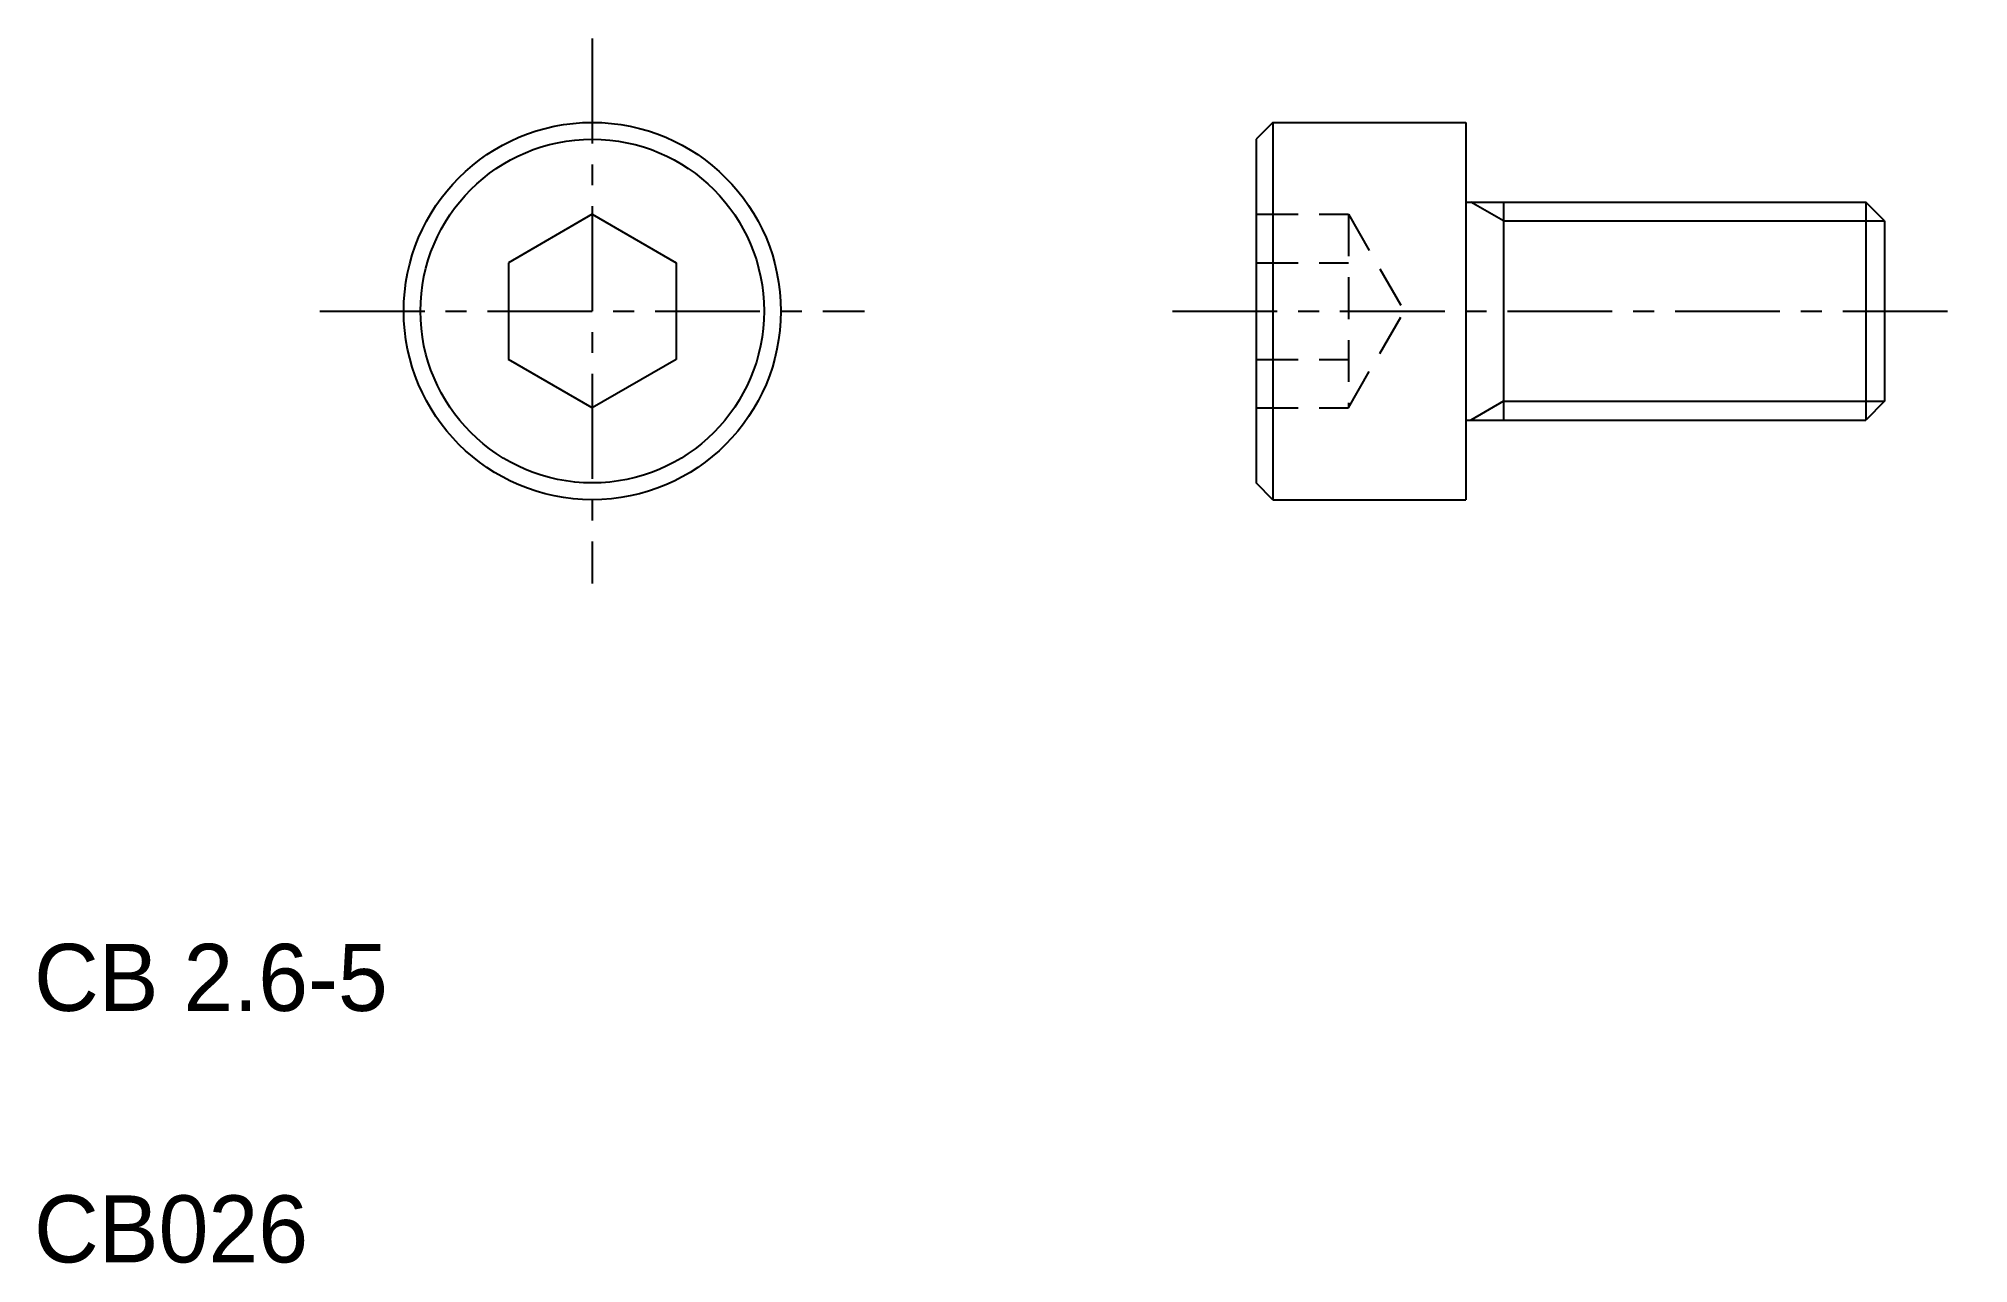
# Model space of a CAD drawing. Extents: x 2.1 to 25.1, y 2 to 16.6.
import ezdxf

# ---------------------------------------------------------------- set-up
doc = ezdxf.new("R2010")
doc.units = 0
doc.linetypes.add('CENTER', pattern=[2, 1.25, -0.25, 0.25, -0.25])
doc.linetypes.add('DASHED', pattern=[0.75, 0.5, -0.25])
doc.layers.get('0').update_dxf_attribs({"linetype": 'CONTINUOUS'})
doc.layers.add('CENTER', color=1, linetype='CENTER')

msp = doc.modelspace()

# ---------------------------------------------------------------- linework, layer by layer
at = {"color": 7, "linetype": 'CONTINUOUS'}
for p, q in [((16.785, 15.598), (16.585, 15.398)), ((16.785, 15.598), (16.785, 11.098)), ((16.785, 15.598), (19.085, 15.598)), ((19.085, 15.598), (19.085, 11.098)), ((16.585, 15.398), (16.585, 11.298)), ((19.085, 14.648), (23.86, 14.648)), ((19.535, 14.648), (19.535, 12.048)), ((24.085, 14.423), (23.86, 14.648)), ((23.86, 14.648), (23.86, 12.048)), ((8.662, 14.502), (7.662, 13.925)), ((8.662, 14.502), (9.662, 13.925)), ((24.085, 14.423), (24.085, 12.273)), ((7.662, 13.925), (7.662, 12.77)), ((9.662, 13.925), (9.662, 12.77)), ((8.662, 12.193), (7.662, 12.77)), ((9.662, 12.77), (8.662, 12.193)), ((24.085, 12.273), (23.86, 12.048)), ((19.085, 12.048), (23.86, 12.048)), ((16.785, 11.098), (16.585, 11.298)), ((16.785, 11.098), (19.085, 11.098))]:
    msp.add_line(p, q, dxfattribs=at)
at = {"color": 3, "linetype": 'CONTINUOUS'}
for p, q in [((19.535, 14.423), (19.145, 14.648)), ((19.535, 14.423), (24.085, 14.423)), ((19.535, 12.273), (19.145, 12.048)), ((19.535, 12.273), (24.085, 12.273))]:
    msp.add_line(p, q, dxfattribs=at)
at = {"color": 3, "linetype": 'DASHED'}
for p, q in [((16.585, 14.502), (17.685, 14.502)), ((17.685, 14.502), (18.351, 13.348)), ((17.685, 14.502), (17.685, 12.193)), ((16.585, 13.925), (17.685, 13.925)), ((17.685, 12.193), (18.351, 13.348)), ((16.585, 12.77), (17.685, 12.77)), ((16.585, 12.193), (17.685, 12.193))]:
    msp.add_line(p, q, dxfattribs=at)
for p, q in [((20.672, 14.423), (20.672, 14.423)), ((21.81, 14.423), (21.81, 14.423))]:
    msp.add_line(p, q)
at = {"color": 7, "linetype": 'CONTINUOUS'}
for radius in [2.25, 2.05]:
    msp.add_circle((8.662, 13.348), radius, dxfattribs=at)
at = {"layer": 'CENTER', "color": 1, "linetype": 'CENTER'}
for p, q in [((8.662, 16.598), (8.662, 10.098)), ((5.412, 13.348), (11.912, 13.348)), ((15.585, 13.348), (25.085, 13.348))]:
    msp.add_line(p, q, dxfattribs=at)

# ---------------------------------------------------------------- texts
at = {"color": 7, "linetype": 'CONTINUOUS'}
for s, p in [('CB 2.6-5', (2, 5)), ('CB026', (2, 2))]:
    msp.add_text(s, height=0.8, dxfattribs=at).set_placement(p)

doc.saveas('drawing.dxf')
